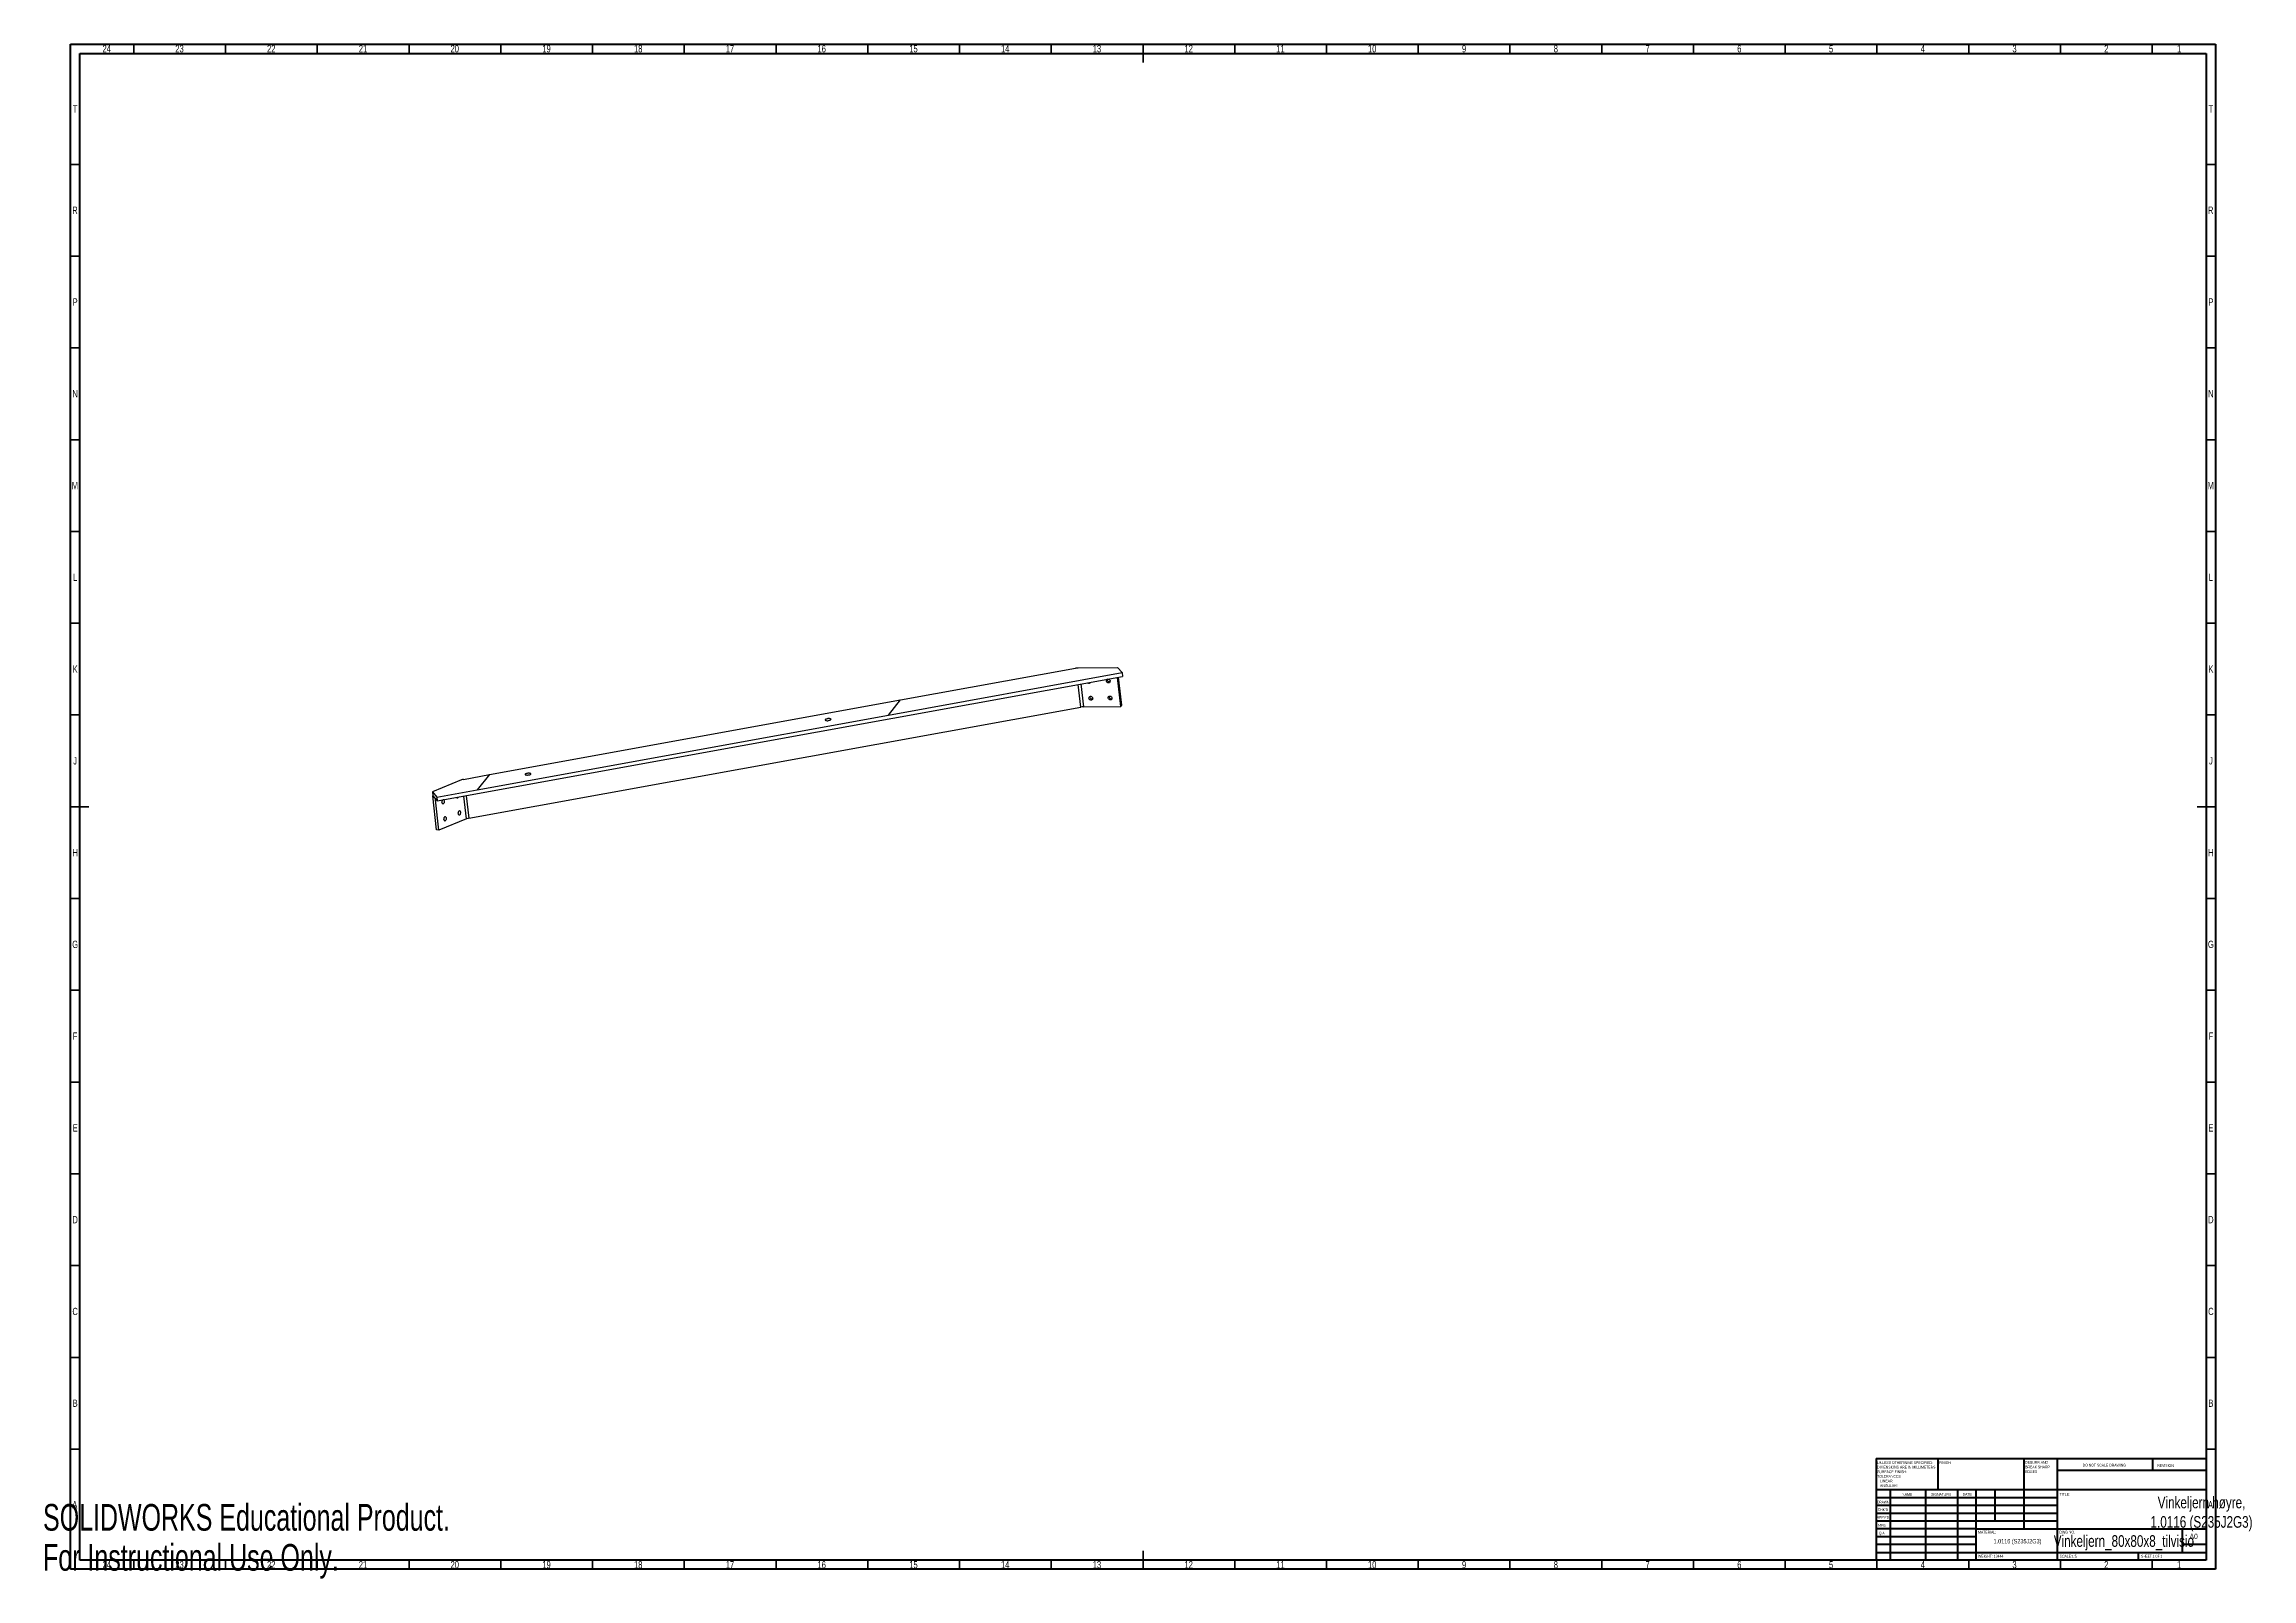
# Model space of a CAD drawing. Header units: millimetres. Extents: x 1 to 1204, y 0 to 836.
import ezdxf

# ---------------------------------------------------------------- set-up
doc = ezdxf.new("R2010")
doc.units = ezdxf.units.MM
doc.styles.add('SLDTEXTSTYLE0', font='TXT', dxfattribs={"width": 0.75})
doc.styles.add('SLDTEXTSTYLE1', font='TXT', dxfattribs={"width": 0.686449})
doc.styles.add('SLDTEXTSTYLE2', font='TXT', dxfattribs={"width": 0.6875})
doc.styles.add('SLDTEXTSTYLE3', font='TXT', dxfattribs={"width": 0.7})

msp = doc.modelspace()

# ---------------------------------------------------------------- linework, layer by layer
at = {"color": 7, "linetype": 'Continuous', "lineweight": 70}
for p, q in [((15, 5), (15, 836)), ((15, 836), (1184, 836)), ((20, 10), (20, 831)), ((20, 831), (1179, 831)), ((1179, 831), (1179, 10)), ((1184, 836), (1184, 5)), ((1184, 5), (15, 5)), ((1179, 10), (20, 10))]:
    msp.add_line(p, q, dxfattribs=at)
at = {"color": 7, "linetype": 'Continuous', "lineweight": 35}
for p, q in [((49.5, 831), (49.5, 836)), ((99.5, 831), (99.5, 836)), ((149.5, 831), (149.5, 836)), ((199.5, 831), (199.5, 836)), ((249.5, 831), (249.5, 836)), ((299.5, 831), (299.5, 836)), ((349.5, 831), (349.5, 836)), ((399.5, 831), (399.5, 836)), ((449.5, 831), (449.5, 836)), ((499.5, 831), (499.5, 836)), ((549.5, 831), (549.5, 836)), ((599.5, 836), (599.5, 826)), ((599.5, 831), (599.5, 836)), ((649.5, 831), (649.5, 836)), ((699.5, 831), (699.5, 836)), ((749.5, 831), (749.5, 836)), ((799.5, 831), (799.5, 836)), ((849.5, 831), (849.5, 836)), ((899.5, 831), (899.5, 836)), ((949.5, 831), (949.5, 836)), ((999.5, 831), (999.5, 836)), ((1049.5, 831), (1049.5, 836)), ((1099.5, 831), (1099.5, 836)), ((1149.5, 831), (1149.5, 836)), ((20, 770.5), (15, 770.5)), ((1179, 770.5), (1184, 770.5)), ((20, 720.5), (15, 720.5)), ((1179, 720.5), (1184, 720.5)), ((20, 670.5), (15, 670.5)), ((1179, 670.5), (1184, 670.5)), ((20, 620.5), (15, 620.5)), ((1179, 620.5), (1184, 620.5)), ((20, 570.5), (15, 570.5)), ((1179, 570.5), (1184, 570.5)), ((20, 520.5), (15, 520.5)), ((1179, 520.5), (1184, 520.5)), ((20, 470.5), (15, 470.5)), ((1179, 470.5), (1184, 470.5)), ((15, 420.5), (25, 420.5)), ((20, 420.5), (15, 420.5)), ((1184, 420.5), (1174, 420.5)), ((1179, 420.5), (1184, 420.5)), ((20, 370.5), (15, 370.5)), ((1179, 370.5), (1184, 370.5)), ((20, 320.5), (15, 320.5)), ((1179, 320.5), (1184, 320.5)), ((20, 270.5), (15, 270.5)), ((1179, 270.5), (1184, 270.5)), ((20, 220.5), (15, 220.5)), ((1179, 220.5), (1184, 220.5)), ((20, 170.5), (15, 170.5)), ((1179, 170.5), (1184, 170.5)), ((20, 120.5), (15, 120.5)), ((1179, 120.5), (1184, 120.5)), ((20, 70.5), (15, 70.5)), ((1179, 70.5), (1184, 70.5)), ((599.5, 5), (599.5, 15)), ((49.5, 10), (49.5, 5)), ((99.5, 10), (99.5, 5)), ((149.5, 10), (149.5, 5)), ((199.5, 10), (199.5, 5)), ((249.5, 10), (249.5, 5)), ((299.5, 10), (299.5, 5)), ((349.5, 10), (349.5, 5)), ((399.5, 10), (399.5, 5)), ((449.5, 10), (449.5, 5)), ((499.5, 10), (499.5, 5)), ((549.5, 10), (549.5, 5)), ((599.5, 10), (599.5, 5)), ((649.5, 10), (649.5, 5)), ((699.5, 10), (699.5, 5)), ((749.5, 10), (749.5, 5)), ((799.5, 10), (799.5, 5)), ((849.5, 10), (849.5, 5)), ((899.5, 10), (899.5, 5)), ((949.5, 10), (949.5, 5)), ((999.5, 10), (999.5, 5)), ((1049.5, 10), (1049.5, 5)), ((1099.5, 10), (1099.5, 5)), ((1149.5, 10), (1149.5, 5))]:
    msp.add_line(p, q, dxfattribs=at)
at = {"color": 7, "linetype": 'Continuous', "lineweight": 25}
for p, q in [((460.8, 470.4), (588.2, 493.6)), ((467.4, 478.7), (562.7, 496)), ((564.1, 496.1), (585.6, 496.4)), ((585.6, 496.4), (588.2, 493.6)), ((588.2, 493.6), (588.4, 491.5)), ((214.9, 423.7), (588.4, 491.5)), ((565.6, 474.8), (564.2, 487.1)), ((565.6, 487.4), (567, 475)), ((587.4, 475.2), (585.6, 491)), ((587.9, 475.9), (586.2, 491.1)), ((232, 414.3), (565.6, 474.8)), ((236.6, 429.7), (460.8, 470.4)), ((243.3, 438), (467.4, 478.7)), ((460.8, 470.4), (467.4, 478.7)), ((567, 475), (587.4, 475.2)), ((587.4, 475.2), (587.9, 475.9)), ((228, 435.1), (212.2, 428.6)), ((229.2, 435.4), (243.3, 438)), ((243.3, 438), (236.6, 429.7)), ((212.2, 428.6), (214.7, 425.7)), ((212.2, 428.6), (212.4, 426.5)), ((212.4, 426.5), (214.9, 423.7)), ((214.4, 408), (212.4, 426.5)), ((214.3, 424.3), (213.9, 424.2)), ((215.7, 407.7), (213.9, 424.2)), ((214.7, 425.7), (236.6, 429.7)), ((214.7, 425.7), (214.9, 423.7)), ((217.6, 423.8), (217.6, 423.8)), ((230.8, 413.9), (229.4, 426.3)), ((230.7, 426.5), (232, 414.3)), ((230.8, 413.9), (215.7, 407.7)), ((218.6, 414.6), (218.6, 414.6)), ((226.4, 417.8), (226.4, 417.8)), ((215.7, 407.7), (214.4, 408))]:
    msp.add_line(p, q, dxfattribs=at)
at = {"color": 7, "linetype": 'Continuous', "lineweight": 50}
for p, q in [((999, 65.3), (1179, 65.3)), ((999, 65.3), (999, 10)), ((1032.8, 48.3), (1032.8, 65.3)), ((1079.6, 65.3), (1079.6, 27)), ((1097.8, 65.3), (1097.8, 10)), ((1149.8, 58.9), (1149.8, 65.3)), ((1179, 48.3), (999, 48.3)), ((1006.8, 48.3), (1006.8, 10)), ((1026, 48.3), (1026, 10)), ((1043.4, 48.3), (1043.4, 10)), ((1053.6, 10), (1053.6, 48.3)), ((1064, 31.2), (1064, 48.3)), ((1179, 58.9), (1097.8, 58.9)), ((1097.8, 44), (999, 44)), ((1097.8, 39.8), (999, 39.8)), ((1097.8, 35.5), (999, 35.5)), ((1097.8, 31.2), (999, 31.2)), ((1053.6, 27), (999, 27)), ((1053.6, 27), (1179, 27)), ((1166, 14.2), (1166, 27)), ((1053.6, 22.7), (999, 22.7)), ((1053.6, 18.5), (999, 18.5)), ((999, 14.2), (1179, 14.2)), ((1142, 10), (1142, 14.2)), ((1179, 18.5), (1166, 18.5))]:
    msp.add_line(p, q, dxfattribs=at)
at = {"color": 7, "linetype": 'Continuous', "lineweight": 25, "flags": 128}
for points in [[(580.3, 490.1), (580.4, 490.1), (580.7, 490), (581, 489.9), (581.2, 489.7), (581.4, 489.5), (581.6, 489.2), (581.6, 488.9), (581.5, 488.6), (581.4, 488.3), (581.2, 488.1), (580.9, 488), (580.6, 488), (580.3, 488.1), (580, 488.2), (579.8, 488.4), (579.6, 488.7), (579.5, 489), (579.5, 489)], [(580, 490), (580, 489.9), (580, 489.6)], [(570, 479.6), (570, 479.9), (570.1, 480.2), (570.3, 480.4), (570.5, 480.6), (570.8, 480.7), (571.1, 480.7), (571.4, 480.5), (571.7, 480.4), (571.9, 480.1), (572, 479.8), (572.1, 479.5), (572, 479.2), (571.9, 479), (571.6, 478.8), (571.4, 478.6), (571.1, 478.6), (570.7, 478.7), (570.5, 478.8), (570.2, 479.1), (570.1, 479.3), (570, 479.6)], [(570.5, 480.6), (570.5, 480.6), (570.5, 480.3)], [(582.6, 479.8), (582.6, 479.5), (582.5, 479.2), (582.3, 479), (582.1, 478.8), (581.8, 478.8), (581.5, 478.8), (581.2, 478.9), (580.9, 479.1), (580.7, 479.3), (580.6, 479.6), (580.5, 479.9), (580.6, 480.2), (580.7, 480.5), (581, 480.7), (581.2, 480.8), (581.5, 480.8), (581.9, 480.7), (582.1, 480.6), (582.4, 480.4), (582.5, 480.1), (582.6, 479.8)], [(581.1, 480.7), (581, 480.7), (581, 480.4)], [(427.4, 468.4), (427.1, 468.3), (426.7, 468.2), (426.5, 468.1), (426.3, 468), (426.2, 467.8), (426.3, 467.7), (426.4, 467.6), (426.6, 467.5), (426.9, 467.5), (427.3, 467.4), (427.7, 467.4), (428.1, 467.5), (428.5, 467.6), (428.8, 467.6), (429.1, 467.8), (429.3, 467.9), (429.4, 468), (429.5, 468.2), (429.4, 468.3), (429.2, 468.4), (429, 468.4), (428.6, 468.5), (428.2, 468.5), (427.8, 468.5), (427.4, 468.4)], [(263.9, 438.7), (263.5, 438.6), (263.2, 438.5), (262.9, 438.4), (262.8, 438.3), (262.7, 438.1), (262.7, 438), (262.8, 437.9), (263.1, 437.8), (263.4, 437.8), (263.7, 437.7), (264.1, 437.7), (264.5, 437.8), (264.9, 437.8), (265.3, 437.9), (265.6, 438.1), (265.8, 438.2), (265.9, 438.3), (265.9, 438.5), (265.9, 438.6), (265.7, 438.7), (265.4, 438.7), (265.1, 438.8), (264.7, 438.8), (264.3, 438.8), (263.9, 438.7)], [(213.9, 424.2), (213.9, 424.6), (213.9, 424.8)], [(218.1, 424.3), (218, 424.2), (217.8, 424.1), (217.6, 423.9), (217.5, 423.7), (217.4, 423.4), (217.3, 423), (217.4, 422.7), (217.5, 422.5), (217.6, 422.3), (217.8, 422.2), (218, 422.1), (218.3, 422.2), (218.5, 422.4), (218.7, 422.6), (218.8, 422.9), (218.9, 423.2), (218.9, 423.5), (218.9, 423.5)], [(218.9, 423.5), (218.8, 423.8), (218.7, 424), (218.5, 424.2), (218.3, 424.3), (218.2, 424.3)], [(225.3, 425.6), (225.3, 425.6), (225.5, 425.4), (225.7, 425.3), (226, 425.3), (226.2, 425.5), (226.4, 425.7), (226.5, 425.8)], [(218.4, 413.6), (218.4, 413.4), (218.6, 413.1), (218.7, 413), (219, 412.9), (219.2, 412.9), (219.4, 413), (219.6, 413.2), (219.8, 413.5), (219.9, 413.8), (219.9, 414.1), (219.9, 414.4), (219.8, 414.7), (219.6, 414.9), (219.4, 415), (219.2, 415), (219, 415), (218.7, 414.8), (218.6, 414.6), (218.4, 414.3), (218.4, 414), (218.4, 413.6)], [(227.7, 417.5), (227.6, 417.8), (227.5, 418), (227.3, 418.1), (227.1, 418.2), (226.9, 418.2), (226.6, 418.1), (226.4, 417.9), (226.3, 417.6), (226.2, 417.3), (226.1, 417), (226.2, 416.7), (226.3, 416.4), (226.4, 416.2), (226.6, 416.1), (226.9, 416.1), (227.1, 416.1), (227.3, 416.3), (227.5, 416.5), (227.6, 416.8), (227.7, 417.1), (227.7, 417.5)]]:
    msp.add_lwpolyline(points, dxfattribs=at)
at = {"color": 7, "linetype": 'Continuous', "lineweight": 25}
for centre, radius, start, end in [((564.3, 487.5), 8.57, 90.8649, 100.2796), ((570.1, 488.9), 1.02, 232.4033, 328.1855), ((580.4, 489.1), 0.921, 103.9232, 187.2605), ((581.1, 489.8), 1.13, 186.2168, 293.0193), ((567.1, 466.4), 8.57, 90.8649, 100.2796), ((571.6, 480.4), 1.13, 186.2168, 293.0193), ((582.2, 480.5), 1.13, 186.2168, 293.0193), ((230.3, 429.3), 6.2, 99.7044, 111.4001), ((216.1, 423.6), 1.5, 327.865, 6.0624), ((217.1, 414.4), 1.5, 327.865, 6.0624), ((224.9, 417.6), 1.5, 327.865, 6.0624), ((233.1, 408.1), 6.2, 99.7044, 111.4001)]:
    msp.add_arc(centre, radius, start, end, dxfattribs=at)

# ---------------------------------------------------------------- texts
at = {"color": 7, "linetype": 'Continuous', "lineweight": 0}
for s, insert, char_height, attachment_point, style in [('24', (34.7, 835.5), 3.97, 2, 'SLDTEXTSTYLE0'), ('23', (74.4, 835.5), 3.97, 2, 'SLDTEXTSTYLE0'), ('22', (124.4, 835.5), 3.97, 2, 'SLDTEXTSTYLE0'), ('21', (174.4, 835.5), 3.97, 2, 'SLDTEXTSTYLE0'), ('20', (224.4, 835.5), 3.97, 2, 'SLDTEXTSTYLE0'), ('19', (274.4, 835.5), 3.97, 2, 'SLDTEXTSTYLE0'), ('18', (324.4, 835.5), 3.97, 2, 'SLDTEXTSTYLE0'), ('17', (374.4, 835.5), 3.97, 2, 'SLDTEXTSTYLE0'), ('16', (424.4, 835.5), 3.97, 2, 'SLDTEXTSTYLE0'), ('15', (474.4, 835.5), 3.97, 2, 'SLDTEXTSTYLE0'), ('14', (524.4, 835.5), 3.97, 2, 'SLDTEXTSTYLE0'), ('13', (574.4, 835.5), 3.97, 2, 'SLDTEXTSTYLE0'), ('12', (624.4, 835.5), 3.97, 2, 'SLDTEXTSTYLE0'), ('11', (674.4, 835.5), 3.97, 2, 'SLDTEXTSTYLE0'), ('10', (724.4, 835.5), 3.97, 2, 'SLDTEXTSTYLE0'), ('9', (774.5, 835.5), 3.97, 2, 'SLDTEXTSTYLE0'), ('8', (824.5, 835.5), 3.97, 2, 'SLDTEXTSTYLE0'), ('7', (874.5, 835.5), 3.97, 2, 'SLDTEXTSTYLE0'), ('6', (924.5, 835.5), 3.97, 2, 'SLDTEXTSTYLE0'), ('5', (974.5, 835.5), 3.97, 2, 'SLDTEXTSTYLE0'), ('4', (1024.5, 835.5), 3.97, 2, 'SLDTEXTSTYLE0'), ('3', (1074.5, 835.5), 3.97, 2, 'SLDTEXTSTYLE0'), ('2', (1124.5, 835.5), 3.97, 2, 'SLDTEXTSTYLE0'), ('1', (1164.2, 835.5), 3.97, 2, 'SLDTEXTSTYLE0'), ('T', (17.5, 802.7), 3.97, 2, 'SLDTEXTSTYLE0'), ('T', (1181.5, 802.7), 3.97, 2, 'SLDTEXTSTYLE0'), ('R', (17.4, 747.5), 3.97, 2, 'SLDTEXTSTYLE0'), ('R', (1181.4, 747.5), 3.97, 2, 'SLDTEXTSTYLE0'), ('P', (17.5, 697.5), 3.97, 2, 'SLDTEXTSTYLE0'), ('P', (1181.5, 697.5), 3.97, 2, 'SLDTEXTSTYLE0'), ('N', (17.5, 647.5), 3.97, 2, 'SLDTEXTSTYLE0'), ('N', (1181.5, 647.5), 3.97, 2, 'SLDTEXTSTYLE0'), ('M', (17.4, 597.5), 3.97, 2, 'SLDTEXTSTYLE0'), ('M', (1181.4, 597.5), 3.97, 2, 'SLDTEXTSTYLE0'), ('L', (17.5, 547.5), 3.97, 2, 'SLDTEXTSTYLE0'), ('L', (1181.5, 547.5), 3.97, 2, 'SLDTEXTSTYLE0'), ('K', (17.5, 497.5), 3.97, 2, 'SLDTEXTSTYLE0'), ('K', (1181.5, 497.5), 3.97, 2, 'SLDTEXTSTYLE0'), ('J', (17.5, 447.5), 3.97, 2, 'SLDTEXTSTYLE0'), ('J', (1181.5, 447.5), 3.97, 2, 'SLDTEXTSTYLE0'), ('H', (17.5, 397.5), 3.97, 2, 'SLDTEXTSTYLE0'), ('H', (1181.5, 397.5), 3.97, 2, 'SLDTEXTSTYLE0'), ('G', (17.5, 347.5), 3.97, 2, 'SLDTEXTSTYLE0'), ('G', (1181.5, 347.5), 3.97, 2, 'SLDTEXTSTYLE0'), ('F', (17.5, 297.5), 3.97, 2, 'SLDTEXTSTYLE0'), ('F', (1181.5, 297.5), 3.97, 2, 'SLDTEXTSTYLE0'), ('E', (17.5, 247.5), 3.97, 2, 'SLDTEXTSTYLE0'), ('E', (1181.5, 247.5), 3.97, 2, 'SLDTEXTSTYLE0'), ('D', (17.5, 197.5), 3.97, 2, 'SLDTEXTSTYLE0'), ('D', (1181.5, 197.5), 3.97, 2, 'SLDTEXTSTYLE0'), ('C', (17.5, 147.5), 3.97, 2, 'SLDTEXTSTYLE0'), ('C', (1181.5, 147.5), 3.97, 2, 'SLDTEXTSTYLE0'), ('B', (17.5, 97.5), 3.97, 2, 'SLDTEXTSTYLE0'), ('B', (1181.5, 97.5), 3.97, 2, 'SLDTEXTSTYLE0'), ('UNLESS OTHERWISE SPECIFIED:^JDIMENSIONS ARE IN MILLIMETERS^JSURFACE FINISH:^JTOLERANCES:^J   LINEAR:^J   ANGULAR:', (999.6, 63.9), 1.5, 1, 'SLDTEXTSTYLE0'), ('FINISH:', (1033.4, 63.9), 1.5, 1, 'SLDTEXTSTYLE0'), ('DEBURR AND ^JBREAK SHARP ^JEDGES', (1080.3, 64), 1.5, 1, 'SLDTEXTSTYLE0'), ('DO NOT SCALE DRAWING', (1111.6, 62.5), 1.5, 1, 'SLDTEXTSTYLE0'), ('REVISION', (1152.3, 62.3), 1.5, 1, 'SLDTEXTSTYLE0'), ('A', (17.3, 42.2), 3.97, 2, 'SLDTEXTSTYLE0'), ('DRAWN', (999.6, 42.4), 1.5, 1, 'SLDTEXTSTYLE1'), ("CHK'D", (999.9, 38.2), 1.5, 1, 'SLDTEXTSTYLE0'), ('NAME', (1013.3, 46.5), 1.5, 1, 'SLDTEXTSTYLE0'), ('SIGNATURE', (1029, 46.6), 1.5, 1, 'SLDTEXTSTYLE0'), ('DATE', (1046.2, 46.6), 1.5, 1, 'SLDTEXTSTYLE0'), ('TITLE:', (1099.1, 46.6), 1.5, 1, 'SLDTEXTSTYLE0'), ('Vinkeljern høyre, ^J1.0116 (S235J2G3)', (1176.4, 44.6), 6.35, 2, 'SLDTEXTSTYLE0'), ('A', (1181.3, 42.2), 3.97, 2, 'SLDTEXTSTYLE0'), ("APPV'D", (999.4, 34.1), 1.5, 1, 'SLDTEXTSTYLE0'), ('MFG', (1000.1, 29.7), 1.5, 1, 'SLDTEXTSTYLE0'), ('Q.A', (1000.5, 25.5), 1.5, 1, 'SLDTEXTSTYLE0'), ('MATERIAL:', (1054.6, 26), 1.5, 1, 'SLDTEXTSTYLE0'), ('DWG NO.', (1099, 26), 1.5, 1, 'SLDTEXTSTYLE0'), ('A0', (1169.9, 24.4), 2.91, 1, 'SLDTEXTSTYLE0'), ('WEIGHT: 13444', (1054.6, 12.9), 1.499, 1, 'SLDTEXTSTYLE0'), ('1.0116 (S235J2G3)', (1076.1, 21.5), 2.381, 2, 'SLDTEXTSTYLE0'), ('Vinkeljern_80x80x8_tilvisio', (1134.1, 23.6), 6.35, 2, 'SLDTEXTSTYLE0'), ('SCALE:1:5', (1099.1, 12.9), 1.5, 1, 'SLDTEXTSTYLE0'), ('SHEET 1 OF 1', (1143.5, 12.9), 1.5, 1, 'SLDTEXTSTYLE2'), ('24', (34.7, 9.5), 3.97, 2, 'SLDTEXTSTYLE0'), ('23', (74.4, 9.5), 3.97, 2, 'SLDTEXTSTYLE0'), ('22', (124.4, 9.5), 3.97, 2, 'SLDTEXTSTYLE0'), ('21', (174.4, 9.5), 3.97, 2, 'SLDTEXTSTYLE0'), ('20', (224.4, 9.5), 3.97, 2, 'SLDTEXTSTYLE0'), ('19', (274.4, 9.5), 3.97, 2, 'SLDTEXTSTYLE0'), ('18', (324.4, 9.5), 3.97, 2, 'SLDTEXTSTYLE0'), ('17', (374.4, 9.5), 3.97, 2, 'SLDTEXTSTYLE0'), ('16', (424.4, 9.5), 3.97, 2, 'SLDTEXTSTYLE0'), ('15', (474.4, 9.5), 3.97, 2, 'SLDTEXTSTYLE0'), ('14', (524.4, 9.5), 3.97, 2, 'SLDTEXTSTYLE0'), ('13', (574.4, 9.5), 3.97, 2, 'SLDTEXTSTYLE0'), ('12', (624.4, 9.5), 3.97, 2, 'SLDTEXTSTYLE0'), ('11', (674.4, 9.5), 3.97, 2, 'SLDTEXTSTYLE0'), ('10', (724.4, 9.5), 3.97, 2, 'SLDTEXTSTYLE0'), ('9', (774.5, 9.5), 3.97, 2, 'SLDTEXTSTYLE0'), ('8', (824.5, 9.5), 3.97, 2, 'SLDTEXTSTYLE0'), ('7', (874.5, 9.5), 3.97, 2, 'SLDTEXTSTYLE0'), ('6', (924.5, 9.5), 3.97, 2, 'SLDTEXTSTYLE0'), ('5', (974.5, 9.5), 3.97, 2, 'SLDTEXTSTYLE0'), ('4', (1024.5, 9.5), 3.97, 2, 'SLDTEXTSTYLE0'), ('3', (1074.5, 9.5), 3.97, 2, 'SLDTEXTSTYLE0'), ('2', (1124.5, 9.5), 3.97, 2, 'SLDTEXTSTYLE0'), ('1', (1164.2, 9.5), 3.97, 2, 'SLDTEXTSTYLE0')]:
    msp.add_mtext(s, dxfattribs=dict(at, insert=insert, char_height=char_height, attachment_point=attachment_point, style=style))
at = {"color": 7, "linetype": 'Continuous', "char_height": 14.549, "attachment_point": 1, "style": 'SLDTEXTSTYLE3'}
for s, insert in [('SOLIDWORKS Educational Product.', (0, 40.6)), ('For Instructional Use Only.', (0, 18.8))]:
    msp.add_mtext(s, dxfattribs=dict(at, insert=insert))

doc.saveas('drawing.dxf')
